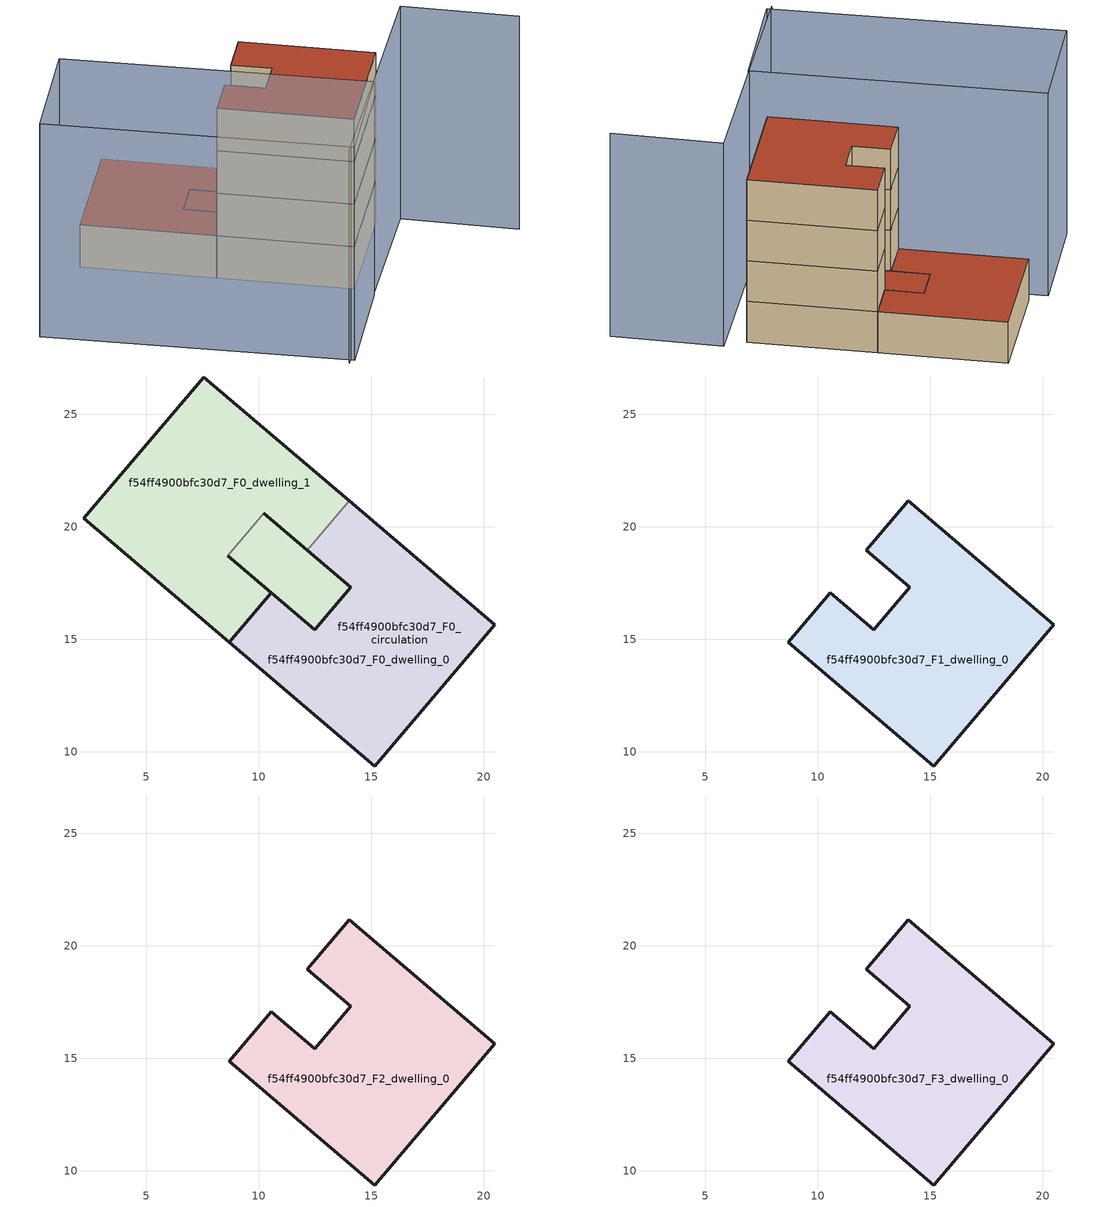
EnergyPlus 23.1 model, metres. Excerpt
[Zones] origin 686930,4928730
f54ff4900bfc30d7_F0_dwelling_0
 floor ground (EU_floor_Construction): 12.15,18.95 14.09,17.3 12.49,15.42 10.55,17.07 8.61,18.72 10.21,20.6 z0; 20.49,15.65 15.15,9.37 8.68,14.87 10.55,17.07 12.49,15.42 14.09,17.3 12.15,18.95 14.02,21.15 z0
 wall outside (EU_wall_Construction): 12.15,18.95 14.09,17.3 12.49,15.42 10.55,17.07 8.68,14.87 15.15,9.37 20.49,15.65 14.02,21.15 z0:3
 wall to f54ff4900bfc30d7_F0_dwelling_1 (EU_wall_Construction): 14.02,21.15 12.15,18.95 z0:3
 roof outside (EU_floor_Construction): 12.49,15.42 14.09,17.3 12.15,18.95 10.21,20.6 8.61,18.72 10.55,17.07 z3
f54ff4900bfc30d7_F0_dwelling_1
 floor ground (EU_floor_Construction): 14.02,21.15 12.15,18.95 10.21,20.6 8.61,18.72 10.55,17.07 8.68,14.87 2.21,20.37 7.55,26.65 z0; 14.09,17.3 12.49,15.42 10.55,17.07 8.61,18.72 10.21,20.6 12.15,18.95 z0
 wall outside (EU_wall_Construction): 10.21,20.6 12.15,18.95 / 14.02,21.15 7.55,26.65 2.21,20.37 8.68,14.87 10.55,17.07 8.61,18.72 z0:3
 wall to f54ff4900bfc30d7_F0_circulation (EU_wall_Construction): 8.61,18.72 10.21,20.6 z0:3
 roof outside (EU_roof_Construction): 12.49,15.42 14.09,17.3 12.15,18.95 10.21,20.6 8.61,18.72 10.55,17.07 z3; 10.55,17.07 8.61,18.72 10.21,20.6 12.15,18.95 14.02,21.15 7.55,26.65 2.21,20.37 8.68,14.87 z3
f54ff4900bfc30d7_F0_circulation
 floor ground (EU_floor_Construction): 12.15,18.95 14.09,17.3 12.49,15.42 10.55,17.07 8.61,18.72 10.21,20.6 z0; 20.49,15.65 15.15,9.37 8.68,14.87 10.55,17.07 12.49,15.42 14.09,17.3 12.15,18.95 14.02,21.15 z0; 14.02,21.15 12.15,18.95 10.21,20.6 8.61,18.72 10.55,17.07 8.68,14.87 2.21,20.37 7.55,26.65 z0
 wall outside (EU_wall_Construction): 8.61,18.72 12.49,15.42 14.09,17.3 10.21,20.6 z0:3
 roof outside (EU_roof_Construction): 15.15,9.37 20.49,15.65 14.02,21.15 12.15,18.95 14.09,17.3 12.49,15.42 10.55,17.07 8.68,14.87 z3; 12.49,15.42 14.09,17.3 12.15,18.95 10.21,20.6 8.61,18.72 10.55,17.07 z3; 10.55,17.07 8.61,18.72 10.21,20.6 12.15,18.95 14.02,21.15 7.55,26.65 2.21,20.37 8.68,14.87 z3
f54ff4900bfc30d7_F1_dwelling_0
 floor to f54ff4900bfc30d7_F0_dwelling_0 (EU_floor_Construction): 20.49,15.65 15.15,9.37 8.68,14.87 10.55,17.07 12.49,15.42 14.09,17.3 12.15,18.95 14.02,21.15 z3
 wall outside (EU_wall_Construction): 20.49,15.65 14.02,21.15 12.15,18.95 14.09,17.3 12.49,15.42 10.55,17.07 8.68,14.87 15.15,9.37 20.49,15.65 z3:6
f54ff4900bfc30d7_F2_dwelling_0
 floor to f54ff4900bfc30d7_F1_dwelling_0 (EU_floor_Construction): 20.49,15.65 15.15,9.37 8.68,14.87 10.55,17.07 12.49,15.42 14.09,17.3 12.15,18.95 14.02,21.15 z6
 wall outside (EU_wall_Construction): 20.49,15.65 14.02,21.15 12.15,18.95 14.09,17.3 12.49,15.42 10.55,17.07 8.68,14.87 15.15,9.37 20.49,15.65 z6:9
f54ff4900bfc30d7_F3_dwelling_0
 floor to f54ff4900bfc30d7_F2_dwelling_0 (EU_floor_Construction): 20.49,15.65 15.15,9.37 8.68,14.87 10.55,17.07 12.49,15.42 14.09,17.3 12.15,18.95 14.02,21.15 z9
 wall outside (EU_wall_Construction): 20.49,15.65 14.02,21.15 12.15,18.95 14.09,17.3 12.49,15.42 10.55,17.07 8.68,14.87 15.15,9.37 20.49,15.65 z9:12
 roof outside (EU_roof_Construction): 15.15,9.37 20.49,15.65 14.02,21.15 12.15,18.95 14.09,17.3 12.49,15.42 10.55,17.07 8.68,14.87 z12
shading: 10.21,1.77 22.05,15.32 / 22.05,15.32 27.61,10.47 / 0.88,20.57 15.87,8.15 / 15.87,8.15 10.69,1.9 / 10.69,1.9 -4.3,14.32 / -4.3,14.32 0.88,20.57 z0:15
[Building]
EU S2 Campaign: North Axis=0; Terrain=City; Solar Distribution=FullExterior
[Site:Location]
Bologna: Latitude=44.5; Longitude=11.25; Time Zone=1; Elevation=37
[SizingPeriod:WeatherFileDays]
AnnualSizingPeriod: Begin Month=1; Begin Day of Month=1; End Month=12; End Day of Month=31; Day of Week for Start Day=Monday; Use Weather File Daylight Saving Period=No; Use Weather File Rain and Snow Indicators=No
[MATERIAL]
EU_InternalMass_Material: Roughness=MediumRough; Thickness=0.1; Conductivity=1; Density=1800; Specific Heat=900; Thermal Absorptance=0.9; Solar Absorptance=0.7; Visible Absorptance=0.7
[MATERIAL:NOMASS] Roughness=MediumRough; Thermal Absorptance=0.9; Solar Absorptance=0.7; Visible Absorptance=0.7
Name | Thermal Resistance
EU_wall_NoMass | 0.937881
EU_roof_NoMass | 0.548572
EU_floor_NoMass | 0.71348
[CONSTRUCTION]
EU_wall_Construction: EU_wall_NoMass
EU_roof_Construction: EU_roof_NoMass
EU_floor_Construction: EU_floor_NoMass
EU_InternalMass_Construction: EU_InternalMass_Material
[ZONE] Type=1; Multiplier=1; Ceiling Height=autocalculate; Floor Area=autocalculate; Part of Total Floor Area=Yes
Name | Volume
f54ff4900bfc30d7_F0_dwelling_0 | 228.945
f54ff4900bfc30d7_F1_dwelling_0 | 191.139
f54ff4900bfc30d7_F2_dwelling_0; f54ff4900bfc30d7_F3_dwelling_0 | 191.137
f54ff4900bfc30d7_F0_dwelling_1 | 228.944
f54ff4900bfc30d7_F0_circulation | 420.082
[INTERNALMASS] Construction=EU_InternalMass_Construction
Name | Zone or ZoneList | Surface Area
f54ff4900bfc30d7_F0_dwelling_0_EU_InternalMass | f54ff4900bfc30d7_F0_dwelling_0 | 63.7123
f54ff4900bfc30d7_F0_dwelling_1_EU_InternalMass | f54ff4900bfc30d7_F0_dwelling_1 | 63.7123
f54ff4900bfc30d7_F1_dwelling_0_EU_InternalMass | f54ff4900bfc30d7_F1_dwelling_0 | 139.292
f54ff4900bfc30d7_F2_dwelling_0_EU_InternalMass | f54ff4900bfc30d7_F2_dwelling_0 | 139.292
f54ff4900bfc30d7_F3_dwelling_0_EU_InternalMass | f54ff4900bfc30d7_F3_dwelling_0 | 139.292
[OTHEREQUIPMENT] Fuel Type=Electricity; Design Level Calculation Method=Watts/Area; Power per Zone Floor Area=1; Fraction Latent=0; Fraction Radiant=0; Fraction Lost=0; Carbon Dioxide Generation Rate=0; EndUse Subcategory=EU_Step8_InternalGains
Name | Zone or ZoneList or Space or SpaceList | Schedule
EU_Step8_InternalGain_f54ff4900bfc30d7_F0_dwelling_0_f000 | f54ff4900bfc30d7_F0_dwelling_0 | EU_Step8_GainSchedule_f54ff4900bfc30d7_F0_dwelling_0_f000
EU_Step8_InternalGain_f54ff4900bfc30d7_F0_dwelling_1_f000 | f54ff4900bfc30d7_F0_dwelling_1 | EU_Step8_GainSchedule_f54ff4900bfc30d7_F0_dwelling_1_f000
EU_Step8_InternalGain_f54ff4900bfc30d7_F1_dwelling_0_f000 | f54ff4900bfc30d7_F1_dwelling_0 | EU_Step8_GainSchedule_f54ff4900bfc30d7_F1_dwelling_0_f000
EU_Step8_InternalGain_f54ff4900bfc30d7_F2_dwelling_0_f000 | f54ff4900bfc30d7_F2_dwelling_0 | EU_Step8_GainSchedule_f54ff4900bfc30d7_F2_dwelling_0_f000
EU_Step8_InternalGain_f54ff4900bfc30d7_F3_dwelling_0_f000 | f54ff4900bfc30d7_F3_dwelling_0 | EU_Step8_GainSchedule_f54ff4900bfc30d7_F3_dwelling_0_f000
[ZONEINFILTRATION:DESIGNFLOWRATE]
EU_Circulation_Infiltration_f54ff4900bfc30d7_F0_circulation: Zone or ZoneList or Space or SpaceList=f54ff4900bfc30d7_F0_circulation; Schedule=EU_AlwaysOn; Design Flow Rate Calculation Method=Flow/Area; Flow Rate per Floor Area=0.0005; Constant Term Coefficient=1; Temperature Term Coefficient=0; Velocity Term Coefficient=0; Velocity Squared Term Coefficient=0
[ZONEVENTILATION:DESIGNFLOWRATE] Schedule=EU_AlwaysOn; Design Flow Rate Calculation Method=AirChanges/Hour; Air Changes per Hour=0.687892; Ventilation Type=Natural; Fan Pressure Rise=0; Fan Total Efficiency=1; Constant Term Coefficient=1; Temperature Term Coefficient=0; Velocity Term Coefficient=0; Velocity Squared Term Coefficient=0; Minimum Indoor Temperature=-100; Maximum Indoor Temperature=100; Delta Temperature=-100; Minimum Outdoor Temperature=-100; Maximum Outdoor Temperature=100; Maximum Wind Speed=40
Name | Zone or ZoneList or Space or SpaceList
EU_ConstantAir_f54ff4900bfc30d7_F0_dwelling_0 | f54ff4900bfc30d7_F0_dwelling_0
EU_ConstantAir_f54ff4900bfc30d7_F0_dwelling_1 | f54ff4900bfc30d7_F0_dwelling_1
EU_ConstantAir_f54ff4900bfc30d7_F1_dwelling_0 | f54ff4900bfc30d7_F1_dwelling_0
EU_ConstantAir_f54ff4900bfc30d7_F2_dwelling_0 | f54ff4900bfc30d7_F2_dwelling_0
EU_ConstantAir_f54ff4900bfc30d7_F3_dwelling_0 | f54ff4900bfc30d7_F3_dwelling_0
[HVACTEMPLATE:THERMOSTAT] Constant Heating Setpoint=20; Constant Cooling Setpoint=50
EU_HeatOnly_f54ff4900bfc30d7_F0_dwelling_0; EU_HeatOnly_f54ff4900bfc30d7_F0_dwelling_1; EU_HeatOnly_f54ff4900bfc30d7_F1_dwelling_0; EU_HeatOnly_f54ff4900bfc30d7_F2_dwelling_0; EU_HeatOnly_f54ff4900bfc30d7_F3_dwelling_0
[HVACTEMPLATE:ZONE:IDEALLOADSAIRSYSTEM] System Availability Schedule=EU_AlwaysOn; Maximum Heating Supply Air Temperature=50; Minimum Cooling Supply Air Temperature=13; Maximum Heating Supply Air Humidity Ratio=0.0156; Minimum Cooling Supply Air Humidity Ratio=0.0077; Heating Limit=NoLimit; Cooling Limit=NoLimit; Heating Availability Schedule=EU_AlwaysOn; Cooling Availability Schedule=EU_CoolingOff; Dehumidification Control Type=ConstantSensibleHeatRatio; Cooling Sensible Heat Ratio=0.7; Dehumidification Setpoint=60; Humidification Control Type=None; Humidification Setpoint=30; Outdoor Air Method=None; Outdoor Air Flow Rate per Person=0.00944; Outdoor Air Flow Rate per Zone Floor Area=0; Outdoor Air Flow Rate per Zone=0; Demand Controlled Ventilation Type=None; Outdoor Air Economizer Type=NoEconomizer; Heat Recovery Type=None; Sensible Heat Recovery Effectiveness=0.7; Latent Heat Recovery Effectiveness=0.65
Name | Template Thermostat
f54ff4900bfc30d7_F0_dwelling_0 | EU_HeatOnly_f54ff4900bfc30d7_F0_dwelling_0
f54ff4900bfc30d7_F0_dwelling_1 | EU_HeatOnly_f54ff4900bfc30d7_F0_dwelling_1
f54ff4900bfc30d7_F1_dwelling_0 | EU_HeatOnly_f54ff4900bfc30d7_F1_dwelling_0
f54ff4900bfc30d7_F2_dwelling_0 | EU_HeatOnly_f54ff4900bfc30d7_F2_dwelling_0
f54ff4900bfc30d7_F3_dwelling_0 | EU_HeatOnly_f54ff4900bfc30d7_F3_dwelling_0
[SIZING:ZONE] Zone Cooling Design Supply Air Temperature Input Method=SupplyAirTemperature; Zone Cooling Design Supply Air Temperature=13; Zone Heating Design Supply Air Temperature Input Method=SupplyAirTemperature; Zone Heating Design Supply Air Temperature=50; Zone Cooling Design Supply Air Humidity Ratio=0.008; Zone Heating Design Supply Air Humidity Ratio=0.008; Cooling Design Air Flow Method=DesignDay; Cooling Design Air Flow Rate=0; Cooling Minimum Air Flow per Zone Floor Area=0.000762; Cooling Minimum Air Flow=0; Cooling Minimum Air Flow Fraction=0.2; Heating Design Air Flow Method=DesignDay; Heating Design Air Flow Rate=0; Heating Maximum Air Flow per Zone Floor Area=0.002032; Heating Maximum Air Flow=0.141576; Heating Maximum Air Flow Fraction=0.3; Account for Dedicated Outdoor Air System=No; Dedicated Outdoor Air System Control Strategy=NeutralSupplyAir; Dedicated Outdoor Air Low Setpoint Temperature for Design=autosize; Dedicated Outdoor Air High Setpoint Temperature for Design=autosize; Zone Load Sizing Method=Sensible Load Only No Latent Load; Zone Latent Cooling Design Supply Air Humidity Ratio Input Method=HumidityRatioDifference; Zone Cooling Design Supply Air Humidity Ratio Difference=0.005; Zone Latent Heating Design Supply Air Humidity Ratio Input Method=HumidityRatioDifference; Zone Humidification Design Supply Air Humidity Ratio Difference=0.005
f54ff4900bfc30d7_F0_dwelling_0; f54ff4900bfc30d7_F0_dwelling_1; f54ff4900bfc30d7_F1_dwelling_0; f54ff4900bfc30d7_F2_dwelling_0; f54ff4900bfc30d7_F3_dwelling_0
[SCHEDULE:CONSTANT]
Name | Hourly Value
EU_AlwaysOn | 1
EU_CoolingOff | 0
[SCHEDULE:FILE] Column Number=1; Rows to Skip at Top=0; Number of Hours of Data=8760; Column Separator=Comma; Interpolate to Timestep=No; Minutes per Item=60; Adjust Schedule for Daylight Savings=Yes
Name | File
EU_Step8_GainSchedule_f54ff4900bfc30d7_F0_dwelling_0_f000 | ../../schedules/f54ff4900bfc30d7/f54ff4900bfc30d7_F0_dwelling_0_f000_gain.csv
EU_Step8_GainSchedule_f54ff4900bfc30d7_F0_dwelling_1_f000 | ../../schedules/f54ff4900bfc30d7/f54ff4900bfc30d7_F0_dwelling_1_f000_gain.csv
EU_Step8_GainSchedule_f54ff4900bfc30d7_F1_dwelling_0_f000 | ../../schedules/f54ff4900bfc30d7/f54ff4900bfc30d7_F1_dwelling_0_f000_gain.csv
EU_Step8_GainSchedule_f54ff4900bfc30d7_F2_dwelling_0_f000 | ../../schedules/f54ff4900bfc30d7/f54ff4900bfc30d7_F2_dwelling_0_f000_gain.csv
EU_Step8_GainSchedule_f54ff4900bfc30d7_F3_dwelling_0_f000 | ../../schedules/f54ff4900bfc30d7/f54ff4900bfc30d7_F3_dwelling_0_f000_gain.csv
